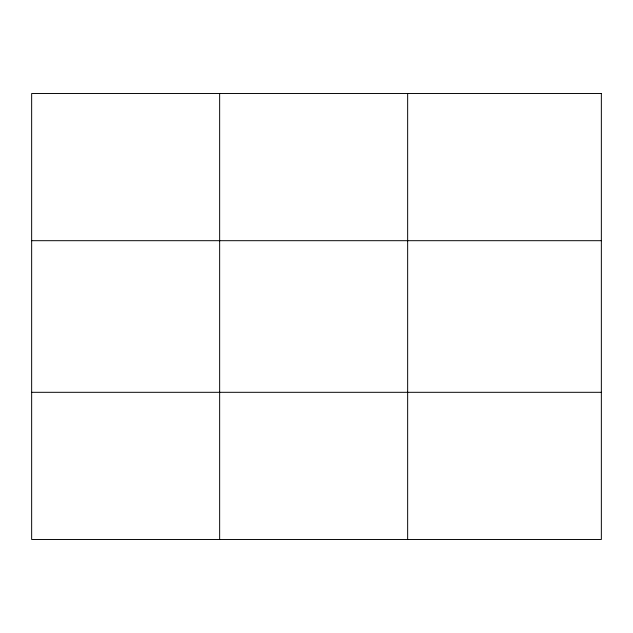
<?xml version="1.0" encoding="UTF-8"?>
<svg xmlns="http://www.w3.org/2000/svg" width="633" height="633" viewBox="0 0 633 633"><rect width="100%" height="100%" fill="white"/><g stroke="black" fill="none" stroke-linecap="round" stroke-linejoin="round"><path stroke-width="0.95" d="M219.651 93.526L219.651 539.474M407.652 93.526L407.652 539.474M31.65 240.69L601.35 240.69M31.65 392.31L601.35 392.31M601.35 93.526L601.35 539.474L31.65 539.474L31.65 93.526L601.35 93.526"/></g></svg>
